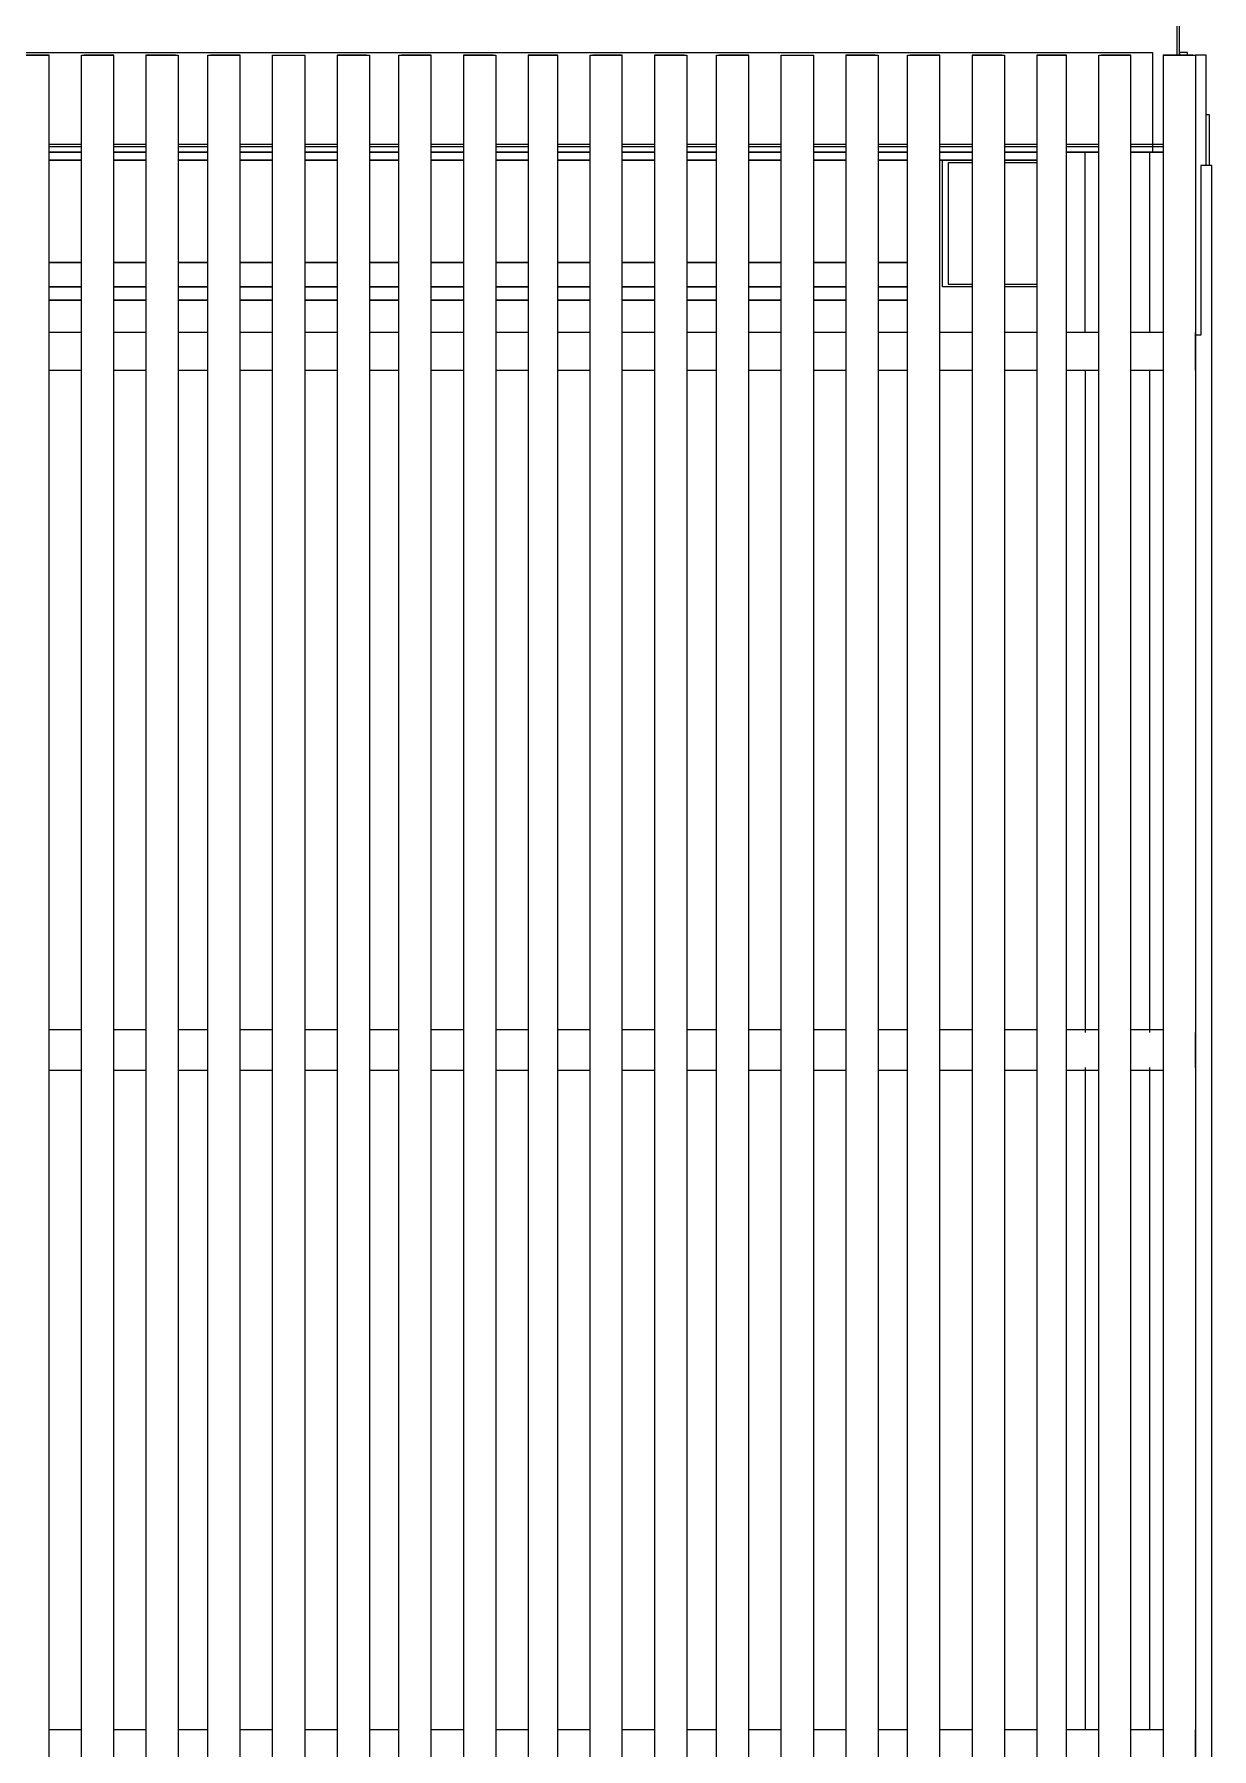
# Model space of a CAD drawing. Header units: millimetres. Extents: x 2294 to 908349, y -83289 to 219220.
# Drawn here: x 410185 to 412098, y 68491 to 71274 of the extents above; entities that cross this region are included whole.
import ezdxf

# ---------------------------------------------------------------- set-up
doc = ezdxf.new("R2010")
doc.units = ezdxf.units.MM
doc.layers.add('PDF _Геометрия', color=7, linetype='Continuous')

msp = doc.modelspace()

# ---------------------------------------------------------------- linework, layer by layer
at = {"layer": 'PDF _Геометрия', "lineweight": 9}
for points in [[(412045.3, 71240.2), (412045.3, 71498.2), (408355.7, 71498.2), (408355.7, 71091.6)], [(412058.4, 71240.2), (412058.4, 71244.6), (412045.3, 71244.6), (412045.3, 71240.2), (412045.3, 71493.8), (412040.9, 71493.8), (412040.9, 71240.2)], [(408447.5, 71240.2), (408447.5, 71244.6), (412001.6, 71244.6), (412001.6, 71082.9), (411966.6, 71082.9), (412019.1, 71082.9), (411966.6, 71082.9)], [(410209.3, 67170.3), (410209.3, 71240.2)], [(410266.1, 67170.3), (410314.2, 67170.3), (410261.7, 67170.3), (410261.7, 71240.2), (410314.2, 71240.2), (410266.1, 71240.2)], [(410314.2, 67170.3), (410314.2, 71240.2)], [(410414.7, 71240.2), (410366.6, 71240.2), (410419.1, 71240.2), (410419.1, 67170.3), (410366.6, 67170.3), (410414.7, 67170.3)], [(410366.6, 71240.2), (410366.6, 67170.3)], [(410471.5, 67170.3), (410519.6, 67170.3), (410467.2, 67170.3), (410467.2, 71240.2), (410519.6, 71240.2), (410471.5, 71240.2)], [(410519.6, 67170.3), (410519.6, 71240.2)], [(410576.5, 71240.2), (410620.2, 71240.2)], [(410725.1, 71240.2), (410677, 71240.2), (410729.5, 71240.2), (410729.5, 67170.3), (410677, 67170.3), (410725.1, 67170.3)], [(410677, 71240.2), (410677, 67170.3)], [(410781.9, 67170.3), (410830, 67170.3), (410777.6, 67170.3), (410777.6, 71240.2), (410830, 71240.2), (410781.9, 71240.2)], [(410830, 67170.3), (410830, 71240.2)], [(410930.6, 71240.2), (410882.5, 71240.2), (410934.9, 71240.2), (410934.9, 67170.3), (410882.5, 67170.3), (410930.6, 67170.3)], [(410882.5, 71240.2), (410882.5, 67170.3)], [(410987.4, 71240.2), (410987.4, 67170.3)], [(411035.5, 67170.3), (411035.5, 71240.2)], [(411092.3, 67170.3), (411140.4, 67170.3), (411087.9, 67170.3), (411087.9, 71240.2), (411140.4, 71240.2), (411092.3, 71240.2)], [(411140.4, 67170.3), (411140.4, 71240.2)], [(411240.9, 71240.2), (411192.9, 71240.2), (411245.3, 71240.2), (411245.3, 67170.3), (411192.9, 67170.3), (411240.9, 67170.3)], [(411192.9, 71240.2), (411192.9, 67170.3)], [(411297.8, 67170.3), (411345.9, 67170.3), (411293.4, 67170.3), (411293.4, 71240.2), (411345.9, 71240.2), (411297.8, 71240.2)], [(411345.9, 67170.3), (411345.9, 71240.2)], [(411402.7, 71240.2), (411446.4, 71240.2)], [(411551.3, 71240.2), (411503.2, 71240.2), (411555.7, 71240.2), (411555.7, 67170.3), (411503.2, 67170.3), (411551.3, 67170.3)], [(411503.2, 71240.2), (411503.2, 67170.3)], [(411608.2, 67170.3), (411656.2, 67170.3), (411603.8, 67170.3), (411603.8, 71240.2), (411656.2, 71240.2), (411608.2, 71240.2)], [(411656.2, 67170.3), (411656.2, 71240.2)], [(411756.8, 71240.2), (411708.7, 71240.2), (411761.2, 71240.2), (411761.2, 67170.3), (411708.7, 67170.3), (411756.8, 67170.3)], [(411708.7, 71240.2), (411708.7, 67170.3)], [(411813.6, 71240.2), (411813.6, 67170.3)], [(411861.7, 67170.3), (411861.7, 71240.2)], [(411918.5, 67170.3), (411966.6, 67170.3), (411914.2, 67170.3), (411914.2, 71240.2), (411966.6, 71240.2), (411918.5, 71240.2)], [(411966.6, 67170.3), (411966.6, 71240.2)], [(412067.2, 71240.2), (412019.1, 71240.2), (412071.5, 71240.2), (412071.5, 67170.3), (412019.1, 67170.3), (412067.2, 67170.3)], [(412019.1, 71240.2), (412019.1, 67170.3)], [(412089, 71144.1), (412089, 71240.2), (412071.5, 71240.2), (412071.5, 70785.6)], [(412089, 71061), (412089, 71144.1), (412093.4, 71144.1), (412093.4, 71061)], [(410209.3, 71096), (410261.7, 71096)], [(410314.2, 71096), (410366.6, 71096)], [(410419.1, 71096), (410467.2, 71096)], [(410519.6, 71096), (410572.1, 71096)], [(410624.6, 71096), (410677, 71096)], [(410729.5, 71096), (410777.6, 71096)], [(410830, 71096), (410882.5, 71096)], [(410934.9, 71096), (410987.4, 71096)], [(411035.5, 71096), (411087.9, 71096)], [(411140.4, 71096), (411192.9, 71096)], [(411245.3, 71096), (411293.4, 71096)], [(411345.9, 71096), (411398.3, 71096)], [(411450.8, 71096), (411503.2, 71096)], [(411555.7, 71096), (411603.8, 71096)], [(411656.2, 71096), (411708.7, 71096)], [(411761.2, 71096), (411813.6, 71096)], [(411861.7, 71096), (411914.2, 71096)], [(411966.6, 71096), (412019.1, 71096)], [(410261.7, 71091.6), (410209.3, 71091.6)], [(410209.3, 71082.9), (410261.7, 71082.9)], [(410209.3, 71069.7), (410261.7, 71069.7)], [(410209.3, 71069.7), (410261.7, 71069.7)], [(410209.3, 71069.7), (410261.7, 71069.7)], [(410209.3, 71069.7), (410261.7, 71069.7)], [(410209.3, 71069.7), (410261.7, 71069.7)], [(410209.3, 71069.7), (410261.7, 71069.7)], [(410209.3, 71069.7), (410261.7, 71069.7)], [(410209.3, 71069.7), (410261.7, 71069.7)], [(410209.3, 71069.7), (410261.7, 71069.7)], [(410209.3, 71069.7), (410261.7, 71069.7)], [(410366.6, 71091.6), (410314.2, 71091.6)], [(410314.2, 71082.9), (410366.6, 71082.9)], [(410314.2, 71069.7), (410366.6, 71069.7)], [(410314.2, 71069.7), (410366.6, 71069.7)], [(410314.2, 71069.7), (410366.6, 71069.7)], [(410314.2, 71069.7), (410366.6, 71069.7)], [(410314.2, 71069.7), (410366.6, 71069.7)], [(410314.2, 71069.7), (410366.6, 71069.7)], [(410314.2, 71069.7), (410366.6, 71069.7)], [(410314.2, 71069.7), (410366.6, 71069.7)], [(410314.2, 71069.7), (410366.6, 71069.7)], [(410314.2, 71069.7), (410366.6, 71069.7)], [(410467.2, 71091.6), (410419.1, 71091.6)], [(410419.1, 71082.9), (410467.2, 71082.9)], [(410419.1, 71069.7), (410467.2, 71069.7)], [(410419.1, 71069.7), (410467.2, 71069.7)], [(410419.1, 71069.7), (410467.2, 71069.7)], [(410419.1, 71069.7), (410467.2, 71069.7)], [(410419.1, 71069.7), (410467.2, 71069.7)], [(410419.1, 71069.7), (410467.2, 71069.7)], [(410419.1, 71069.7), (410467.2, 71069.7)], [(410419.1, 71069.7), (410467.2, 71069.7)], [(410419.1, 71069.7), (410467.2, 71069.7)], [(410419.1, 71069.7), (410467.2, 71069.7)], [(410572.1, 71091.6), (410519.6, 71091.6)], [(410519.6, 71082.9), (410572.1, 71082.9)], [(410519.6, 71069.7), (410572.1, 71069.7)], [(410519.6, 71069.7), (410572.1, 71069.7)], [(410519.6, 71069.7), (410572.1, 71069.7)], [(410519.6, 71069.7), (410572.1, 71069.7)], [(410519.6, 71069.7), (410572.1, 71069.7)], [(410519.6, 71069.7), (410572.1, 71069.7)], [(410519.6, 71069.7), (410572.1, 71069.7)], [(410519.6, 71069.7), (410572.1, 71069.7)], [(410519.6, 71069.7), (410572.1, 71069.7)], [(410519.6, 71069.7), (410572.1, 71069.7)], [(410677, 71091.6), (410624.6, 71091.6)], [(410624.6, 71082.9), (410677, 71082.9)], [(410624.6, 71069.7), (410677, 71069.7)], [(410624.6, 71069.7), (410677, 71069.7)], [(410624.6, 71069.7), (410677, 71069.7)], [(410624.6, 71069.7), (410677, 71069.7)], [(410624.6, 71069.7), (410677, 71069.7)], [(410624.6, 71069.7), (410677, 71069.7)], [(410624.6, 71069.7), (410677, 71069.7)], [(410624.6, 71069.7), (410677, 71069.7)], [(410624.6, 71069.7), (410677, 71069.7)], [(410624.6, 71069.7), (410677, 71069.7)], [(410777.6, 71091.6), (410729.5, 71091.6)], [(410729.5, 71082.9), (410777.6, 71082.9)], [(410729.5, 71069.7), (410777.6, 71069.7)], [(410729.5, 71069.7), (410777.6, 71069.7)], [(410729.5, 71069.7), (410777.6, 71069.7)], [(410729.5, 71069.7), (410777.6, 71069.7)], [(410729.5, 71069.7), (410777.6, 71069.7)], [(410729.5, 71069.7), (410777.6, 71069.7)], [(410729.5, 71069.7), (410777.6, 71069.7)], [(410729.5, 71069.7), (410777.6, 71069.7)], [(410729.5, 71069.7), (410777.6, 71069.7)], [(410729.5, 71069.7), (410777.6, 71069.7)], [(410882.5, 71091.6), (410830, 71091.6)], [(410830, 71082.9), (410882.5, 71082.9)], [(410830, 71069.7), (410882.5, 71069.7)], [(410830, 71069.7), (410882.5, 71069.7)], [(410830, 71069.7), (410882.5, 71069.7)], [(410830, 71069.7), (410882.5, 71069.7)], [(410830, 71069.7), (410882.5, 71069.7)], [(410830, 71069.7), (410882.5, 71069.7)], [(410830, 71069.7), (410882.5, 71069.7)], [(410830, 71069.7), (410882.5, 71069.7)], [(410830, 71069.7), (410882.5, 71069.7)], [(410830, 71069.7), (410882.5, 71069.7)], [(410987.4, 71091.6), (410934.9, 71091.6)], [(410934.9, 71082.9), (410987.4, 71082.9)], [(410934.9, 71069.7), (410987.4, 71069.7)], [(410934.9, 71069.7), (410987.4, 71069.7)], [(410934.9, 71069.7), (410987.4, 71069.7)], [(410934.9, 71069.7), (410987.4, 71069.7)], [(410934.9, 71069.7), (410987.4, 71069.7)], [(410934.9, 71069.7), (410987.4, 71069.7)], [(410934.9, 71069.7), (410987.4, 71069.7)], [(410934.9, 71069.7), (410987.4, 71069.7)], [(410934.9, 71069.7), (410987.4, 71069.7)], [(410934.9, 71069.7), (410987.4, 71069.7)], [(411087.9, 71091.6), (411035.5, 71091.6)], [(411035.5, 71082.9), (411087.9, 71082.9)], [(411035.5, 71069.7), (411087.9, 71069.7)], [(411035.5, 71069.7), (411087.9, 71069.7)], [(411035.5, 71069.7), (411087.9, 71069.7)], [(411035.5, 71069.7), (411087.9, 71069.7)], [(411035.5, 71069.7), (411087.9, 71069.7)], [(411035.5, 71069.7), (411087.9, 71069.7)], [(411035.5, 71069.7), (411087.9, 71069.7)], [(411035.5, 71069.7), (411087.9, 71069.7)], [(411035.5, 71069.7), (411087.9, 71069.7)], [(411035.5, 71069.7), (411087.9, 71069.7)], [(411192.9, 71091.6), (411140.4, 71091.6)], [(411140.4, 71082.9), (411192.9, 71082.9)], [(411140.4, 71069.7), (411192.9, 71069.7)], [(411140.4, 71069.7), (411192.9, 71069.7)], [(411140.4, 71069.7), (411192.9, 71069.7)], [(411140.4, 71069.7), (411192.9, 71069.7)], [(411140.4, 71069.7), (411192.9, 71069.7)], [(411140.4, 71069.7), (411192.9, 71069.7)], [(411140.4, 71069.7), (411192.9, 71069.7)], [(411140.4, 71069.7), (411192.9, 71069.7)], [(411140.4, 71069.7), (411192.9, 71069.7)], [(411140.4, 71069.7), (411192.9, 71069.7)], [(411293.4, 71091.6), (411245.3, 71091.6)], [(411245.3, 71082.9), (411293.4, 71082.9)], [(411245.3, 71069.7), (411293.4, 71069.7)], [(411245.3, 71069.7), (411293.4, 71069.7)], [(411245.3, 71069.7), (411293.4, 71069.7)], [(411245.3, 71069.7), (411293.4, 71069.7)], [(411245.3, 71069.7), (411293.4, 71069.7)], [(411245.3, 71069.7), (411293.4, 71069.7)], [(411245.3, 71069.7), (411293.4, 71069.7)], [(411245.3, 71069.7), (411293.4, 71069.7)], [(411245.3, 71069.7), (411293.4, 71069.7)], [(411245.3, 71069.7), (411293.4, 71069.7)], [(411398.3, 71091.6), (411345.9, 71091.6)], [(411345.9, 71082.9), (411398.3, 71082.9)], [(411345.9, 71069.7), (411398.3, 71069.7)], [(411345.9, 71069.7), (411398.3, 71069.7)], [(411345.9, 71069.7), (411398.3, 71069.7)], [(411345.9, 71069.7), (411398.3, 71069.7)], [(411345.9, 71069.7), (411398.3, 71069.7)], [(411345.9, 71069.7), (411398.3, 71069.7)], [(411345.9, 71069.7), (411398.3, 71069.7)], [(411345.9, 71069.7), (411398.3, 71069.7)], [(411345.9, 71069.7), (411398.3, 71069.7)], [(411345.9, 71069.7), (411398.3, 71069.7)], [(411503.2, 71091.6), (411450.8, 71091.6)], [(411450.8, 71082.9), (411503.2, 71082.9)], [(411450.8, 71069.7), (411503.2, 71069.7)], [(411450.8, 71069.7), (411503.2, 71069.7)], [(411450.8, 71069.7), (411503.2, 71069.7)], [(411450.8, 71069.7), (411503.2, 71069.7)], [(411450.8, 71069.7), (411503.2, 71069.7)], [(411450.8, 71069.7), (411503.2, 71069.7)], [(411450.8, 71069.7), (411503.2, 71069.7)], [(411450.8, 71069.7), (411503.2, 71069.7)], [(411450.8, 71069.7), (411503.2, 71069.7)], [(411450.8, 71069.7), (411503.2, 71069.7)], [(411603.8, 71091.6), (411555.7, 71091.6)], [(411555.7, 71082.9), (411603.8, 71082.9)], [(411555.7, 71069.7), (411603.8, 71069.7)], [(411555.7, 71069.7), (411603.8, 71069.7)], [(411555.7, 71069.7), (411603.8, 71069.7)], [(411555.7, 71069.7), (411603.8, 71069.7)], [(411555.7, 71069.7), (411603.8, 71069.7)], [(411555.7, 71069.7), (411603.8, 71069.7)], [(411555.7, 71069.7), (411603.8, 71069.7)], [(411555.7, 71069.7), (411603.8, 71069.7)], [(411555.7, 71069.7), (411603.8, 71069.7)], [(411555.7, 71069.7), (411603.8, 71069.7)], [(411708.7, 71091.6), (411656.2, 71091.6)], [(411656.2, 71082.9), (411708.7, 71082.9)], [(411708.7, 70864.3), (411660.6, 70864.3), (411660.6, 71069.7), (411708.7, 71069.7), (411656.2, 71069.7), (411708.7, 71069.7), (411656.2, 71069.7), (411708.7, 71069.7), (411656.2, 71069.7), (411708.7, 71069.7)], [(411656.2, 71069.7), (411660.6, 71069.7)], [(411656.2, 71069.7), (411660.6, 71069.7)], [(411656.2, 71069.7), (411660.6, 71069.7)], [(411656.2, 71069.7), (411660.6, 71069.7)], [(411656.2, 71069.7), (411660.6, 71069.7)], [(411656.2, 71069.7), (411660.6, 71069.7)], [(411656.2, 71069.7), (411660.6, 71069.7)], [(411656.2, 71069.7), (411660.6, 71069.7)], [(411656.2, 71069.7), (411660.6, 71069.7)], [(411656.2, 71069.7), (411660.6, 71069.7)], [(411813.6, 71091.6), (411761.2, 71091.6)], [(411761.2, 71082.9), (411813.6, 71082.9)], [(411761.2, 71069.7), (411813.6, 71069.7)], [(411761.2, 71069.7), (411813.6, 71069.7)], [(411761.2, 71069.7), (411813.6, 71069.7)], [(411914.2, 71091.6), (411861.7, 71091.6)], [(411892.3, 70790), (411892.3, 71082.9), (411861.7, 71082.9), (411914.2, 71082.9), (411861.7, 71082.9)], [(412019.1, 71091.6), (411966.6, 71091.6)], [(411997.2, 70790), (411997.2, 71082.9)], [(411708.7, 71065.4), (411669.4, 71065.4), (411669.4, 70868.7), (411708.7, 70868.7)], [(411813.6, 71065.4), (411761.2, 71065.4)], [(412097.8, 67069.8), (412097.8, 71061), (412080.3, 71061), (412080.3, 70785.6), (412071.5, 70785.6), (412071.5, 67069.8)], [(410261.7, 70903.6), (410209.3, 70903.6)], [(410261.7, 70903.6), (410209.3, 70903.6)], [(410261.7, 70903.6), (410209.3, 70903.6)], [(410261.7, 70903.6), (410209.3, 70903.6)], [(410261.7, 70903.6), (410209.3, 70903.6)], [(410261.7, 70903.6), (410209.3, 70903.6)], [(410261.7, 70903.6), (410209.3, 70903.6)], [(410261.7, 70903.6), (410209.3, 70903.6)], [(410261.7, 70903.6), (410209.3, 70903.6)], [(410261.7, 70903.6), (410209.3, 70903.6)], [(410366.6, 70903.6), (410314.2, 70903.6)], [(410366.6, 70903.6), (410314.2, 70903.6)], [(410366.6, 70903.6), (410314.2, 70903.6)], [(410366.6, 70903.6), (410314.2, 70903.6)], [(410366.6, 70903.6), (410314.2, 70903.6)], [(410366.6, 70903.6), (410314.2, 70903.6)], [(410366.6, 70903.6), (410314.2, 70903.6)], [(410366.6, 70903.6), (410314.2, 70903.6)], [(410366.6, 70903.6), (410314.2, 70903.6)], [(410366.6, 70903.6), (410314.2, 70903.6)], [(410467.2, 70903.6), (410419.1, 70903.6)], [(410467.2, 70903.6), (410419.1, 70903.6)], [(410467.2, 70903.6), (410419.1, 70903.6)], [(410467.2, 70903.6), (410419.1, 70903.6)], [(410467.2, 70903.6), (410419.1, 70903.6)], [(410467.2, 70903.6), (410419.1, 70903.6)], [(410467.2, 70903.6), (410419.1, 70903.6)], [(410467.2, 70903.6), (410419.1, 70903.6)], [(410467.2, 70903.6), (410419.1, 70903.6)], [(410467.2, 70903.6), (410419.1, 70903.6)], [(410572.1, 70903.6), (410519.6, 70903.6)], [(410572.1, 70903.6), (410519.6, 70903.6)], [(410572.1, 70903.6), (410519.6, 70903.6)], [(410572.1, 70903.6), (410519.6, 70903.6)], [(410572.1, 70903.6), (410519.6, 70903.6)], [(410572.1, 70903.6), (410519.6, 70903.6)], [(410572.1, 70903.6), (410519.6, 70903.6)], [(410572.1, 70903.6), (410519.6, 70903.6)], [(410572.1, 70903.6), (410519.6, 70903.6)], [(410572.1, 70903.6), (410519.6, 70903.6)], [(410677, 70903.6), (410624.6, 70903.6)], [(410677, 70903.6), (410624.6, 70903.6)], [(410677, 70903.6), (410624.6, 70903.6)], [(410677, 70903.6), (410624.6, 70903.6)], [(410677, 70903.6), (410624.6, 70903.6)], [(410677, 70903.6), (410624.6, 70903.6)], [(410677, 70903.6), (410624.6, 70903.6)], [(410677, 70903.6), (410624.6, 70903.6)], [(410677, 70903.6), (410624.6, 70903.6)], [(410677, 70903.6), (410624.6, 70903.6)], [(410777.6, 70903.6), (410729.5, 70903.6)], [(410777.6, 70903.6), (410729.5, 70903.6)], [(410777.6, 70903.6), (410729.5, 70903.6)], [(410777.6, 70903.6), (410729.5, 70903.6)], [(410777.6, 70903.6), (410729.5, 70903.6)], [(410777.6, 70903.6), (410729.5, 70903.6)], [(410777.6, 70903.6), (410729.5, 70903.6)], [(410777.6, 70903.6), (410729.5, 70903.6)], [(410777.6, 70903.6), (410729.5, 70903.6)], [(410777.6, 70903.6), (410729.5, 70903.6)], [(410882.5, 70903.6), (410830, 70903.6)], [(410882.5, 70903.6), (410830, 70903.6)], [(410882.5, 70903.6), (410830, 70903.6)], [(410882.5, 70903.6), (410830, 70903.6)], [(410882.5, 70903.6), (410830, 70903.6)], [(410882.5, 70903.6), (410830, 70903.6)], [(410882.5, 70903.6), (410830, 70903.6)], [(410882.5, 70903.6), (410830, 70903.6)], [(410882.5, 70903.6), (410830, 70903.6)], [(410882.5, 70903.6), (410830, 70903.6)], [(410987.4, 70903.6), (410934.9, 70903.6)], [(410987.4, 70903.6), (410934.9, 70903.6)], [(410987.4, 70903.6), (410934.9, 70903.6)], [(410987.4, 70903.6), (410934.9, 70903.6)], [(410987.4, 70903.6), (410934.9, 70903.6)], [(410987.4, 70903.6), (410934.9, 70903.6)], [(410987.4, 70903.6), (410934.9, 70903.6)], [(410987.4, 70903.6), (410934.9, 70903.6)], [(410987.4, 70903.6), (410934.9, 70903.6)], [(410987.4, 70903.6), (410934.9, 70903.6)], [(411087.9, 70903.6), (411035.5, 70903.6)], [(411087.9, 70903.6), (411035.5, 70903.6)], [(411087.9, 70903.6), (411035.5, 70903.6)], [(411087.9, 70903.6), (411035.5, 70903.6)], [(411087.9, 70903.6), (411035.5, 70903.6)], [(411087.9, 70903.6), (411035.5, 70903.6)], [(411087.9, 70903.6), (411035.5, 70903.6)], [(411087.9, 70903.6), (411035.5, 70903.6)], [(411087.9, 70903.6), (411035.5, 70903.6)], [(411087.9, 70903.6), (411035.5, 70903.6)], [(411192.9, 70903.6), (411140.4, 70903.6)], [(411192.9, 70903.6), (411140.4, 70903.6)], [(411192.9, 70903.6), (411140.4, 70903.6)], [(411192.9, 70903.6), (411140.4, 70903.6)], [(411192.9, 70903.6), (411140.4, 70903.6)], [(411192.9, 70903.6), (411140.4, 70903.6)], [(411192.9, 70903.6), (411140.4, 70903.6)], [(411192.9, 70903.6), (411140.4, 70903.6)], [(411192.9, 70903.6), (411140.4, 70903.6)], [(411192.9, 70903.6), (411140.4, 70903.6)], [(411293.4, 70903.6), (411245.3, 70903.6)], [(411293.4, 70903.6), (411245.3, 70903.6)], [(411293.4, 70903.6), (411245.3, 70903.6)], [(411293.4, 70903.6), (411245.3, 70903.6)], [(411293.4, 70903.6), (411245.3, 70903.6)], [(411293.4, 70903.6), (411245.3, 70903.6)], [(411293.4, 70903.6), (411245.3, 70903.6)], [(411293.4, 70903.6), (411245.3, 70903.6)], [(411293.4, 70903.6), (411245.3, 70903.6)], [(411293.4, 70903.6), (411245.3, 70903.6)], [(411398.3, 70903.6), (411345.9, 70903.6)], [(411398.3, 70903.6), (411345.9, 70903.6)], [(411398.3, 70903.6), (411345.9, 70903.6)], [(411398.3, 70903.6), (411345.9, 70903.6)], [(411398.3, 70903.6), (411345.9, 70903.6)], [(411398.3, 70903.6), (411345.9, 70903.6)], [(411398.3, 70903.6), (411345.9, 70903.6)], [(411398.3, 70903.6), (411345.9, 70903.6)], [(411398.3, 70903.6), (411345.9, 70903.6)], [(411398.3, 70903.6), (411345.9, 70903.6)], [(411503.2, 70903.6), (411450.8, 70903.6)], [(411503.2, 70903.6), (411450.8, 70903.6)], [(411503.2, 70903.6), (411450.8, 70903.6)], [(411503.2, 70903.6), (411450.8, 70903.6)], [(411503.2, 70903.6), (411450.8, 70903.6)], [(411503.2, 70903.6), (411450.8, 70903.6)], [(411503.2, 70903.6), (411450.8, 70903.6)], [(411503.2, 70903.6), (411450.8, 70903.6)], [(411503.2, 70903.6), (411450.8, 70903.6)], [(411503.2, 70903.6), (411450.8, 70903.6)], [(411603.8, 70903.6), (411555.7, 70903.6)], [(411603.8, 70903.6), (411555.7, 70903.6)], [(411603.8, 70903.6), (411555.7, 70903.6)], [(411603.8, 70903.6), (411555.7, 70903.6)], [(411603.8, 70903.6), (411555.7, 70903.6)], [(411603.8, 70903.6), (411555.7, 70903.6)], [(411603.8, 70903.6), (411555.7, 70903.6)], [(411603.8, 70903.6), (411555.7, 70903.6)], [(411603.8, 70903.6), (411555.7, 70903.6)], [(411603.8, 70903.6), (411555.7, 70903.6)], [(410261.7, 70864.3), (410209.3, 70864.3)], [(410261.7, 70864.3), (410209.3, 70864.3)], [(410261.7, 70864.3), (410209.3, 70864.3)], [(410261.7, 70864.3), (410209.3, 70864.3)], [(410261.7, 70864.3), (410209.3, 70864.3)], [(410261.7, 70864.3), (410209.3, 70864.3)], [(410261.7, 70864.3), (410209.3, 70864.3)], [(410261.7, 70864.3), (410209.3, 70864.3)], [(410261.7, 70864.3), (410209.3, 70864.3)], [(410366.6, 70864.3), (410314.2, 70864.3)], [(410366.6, 70864.3), (410314.2, 70864.3)], [(410366.6, 70864.3), (410314.2, 70864.3)], [(410366.6, 70864.3), (410314.2, 70864.3)], [(410366.6, 70864.3), (410314.2, 70864.3)], [(410366.6, 70864.3), (410314.2, 70864.3)], [(410366.6, 70864.3), (410314.2, 70864.3)], [(410366.6, 70864.3), (410314.2, 70864.3)], [(410366.6, 70864.3), (410314.2, 70864.3)], [(410467.2, 70864.3), (410419.1, 70864.3)], [(410467.2, 70864.3), (410419.1, 70864.3)], [(410467.2, 70864.3), (410419.1, 70864.3)], [(410467.2, 70864.3), (410419.1, 70864.3)], [(410467.2, 70864.3), (410419.1, 70864.3)], [(410467.2, 70864.3), (410419.1, 70864.3)], [(410467.2, 70864.3), (410419.1, 70864.3)], [(410467.2, 70864.3), (410419.1, 70864.3)], [(410467.2, 70864.3), (410419.1, 70864.3)], [(410572.1, 70864.3), (410519.6, 70864.3)], [(410572.1, 70864.3), (410519.6, 70864.3)], [(410572.1, 70864.3), (410519.6, 70864.3)], [(410572.1, 70864.3), (410519.6, 70864.3)], [(410572.1, 70864.3), (410519.6, 70864.3)], [(410572.1, 70864.3), (410519.6, 70864.3)], [(410572.1, 70864.3), (410519.6, 70864.3)], [(410572.1, 70864.3), (410519.6, 70864.3)], [(410572.1, 70864.3), (410519.6, 70864.3)], [(410677, 70864.3), (410624.6, 70864.3)], [(410677, 70864.3), (410624.6, 70864.3)], [(410677, 70864.3), (410624.6, 70864.3)], [(410677, 70864.3), (410624.6, 70864.3)], [(410677, 70864.3), (410624.6, 70864.3)], [(410677, 70864.3), (410624.6, 70864.3)], [(410677, 70864.3), (410624.6, 70864.3)], [(410677, 70864.3), (410624.6, 70864.3)], [(410677, 70864.3), (410624.6, 70864.3)], [(410777.6, 70864.3), (410729.5, 70864.3)], [(410777.6, 70864.3), (410729.5, 70864.3)], [(410777.6, 70864.3), (410729.5, 70864.3)], [(410777.6, 70864.3), (410729.5, 70864.3)], [(410777.6, 70864.3), (410729.5, 70864.3)], [(410777.6, 70864.3), (410729.5, 70864.3)], [(410777.6, 70864.3), (410729.5, 70864.3)], [(410777.6, 70864.3), (410729.5, 70864.3)], [(410777.6, 70864.3), (410729.5, 70864.3)], [(410882.5, 70864.3), (410830, 70864.3)], [(410882.5, 70864.3), (410830, 70864.3)], [(410882.5, 70864.3), (410830, 70864.3)], [(410882.5, 70864.3), (410830, 70864.3)], [(410882.5, 70864.3), (410830, 70864.3)], [(410882.5, 70864.3), (410830, 70864.3)], [(410882.5, 70864.3), (410830, 70864.3)], [(410882.5, 70864.3), (410830, 70864.3)], [(410882.5, 70864.3), (410830, 70864.3)], [(410987.4, 70864.3), (410934.9, 70864.3)], [(410987.4, 70864.3), (410934.9, 70864.3)], [(410987.4, 70864.3), (410934.9, 70864.3)], [(410987.4, 70864.3), (410934.9, 70864.3)], [(410987.4, 70864.3), (410934.9, 70864.3)], [(410987.4, 70864.3), (410934.9, 70864.3)], [(410987.4, 70864.3), (410934.9, 70864.3)], [(410987.4, 70864.3), (410934.9, 70864.3)], [(410987.4, 70864.3), (410934.9, 70864.3)], [(411087.9, 70864.3), (411035.5, 70864.3)], [(411087.9, 70864.3), (411035.5, 70864.3)], [(411087.9, 70864.3), (411035.5, 70864.3)], [(411087.9, 70864.3), (411035.5, 70864.3)], [(411087.9, 70864.3), (411035.5, 70864.3)], [(411087.9, 70864.3), (411035.5, 70864.3)], [(411087.9, 70864.3), (411035.5, 70864.3)], [(411087.9, 70864.3), (411035.5, 70864.3)], [(411087.9, 70864.3), (411035.5, 70864.3)], [(411192.9, 70864.3), (411140.4, 70864.3)], [(411192.9, 70864.3), (411140.4, 70864.3)], [(411192.9, 70864.3), (411140.4, 70864.3)], [(411192.9, 70864.3), (411140.4, 70864.3)], [(411192.9, 70864.3), (411140.4, 70864.3)], [(411192.9, 70864.3), (411140.4, 70864.3)], [(411192.9, 70864.3), (411140.4, 70864.3)], [(411192.9, 70864.3), (411140.4, 70864.3)], [(411192.9, 70864.3), (411140.4, 70864.3)], [(411293.4, 70864.3), (411245.3, 70864.3)], [(411293.4, 70864.3), (411245.3, 70864.3)], [(411293.4, 70864.3), (411245.3, 70864.3)], [(411293.4, 70864.3), (411245.3, 70864.3)], [(411293.4, 70864.3), (411245.3, 70864.3)], [(411293.4, 70864.3), (411245.3, 70864.3)], [(411293.4, 70864.3), (411245.3, 70864.3)], [(411293.4, 70864.3), (411245.3, 70864.3)], [(411293.4, 70864.3), (411245.3, 70864.3)], [(411398.3, 70864.3), (411345.9, 70864.3)], [(411398.3, 70864.3), (411345.9, 70864.3)], [(411398.3, 70864.3), (411345.9, 70864.3)], [(411398.3, 70864.3), (411345.9, 70864.3)], [(411398.3, 70864.3), (411345.9, 70864.3)], [(411398.3, 70864.3), (411345.9, 70864.3)], [(411398.3, 70864.3), (411345.9, 70864.3)], [(411398.3, 70864.3), (411345.9, 70864.3)], [(411398.3, 70864.3), (411345.9, 70864.3)], [(411503.2, 70864.3), (411450.8, 70864.3)], [(411503.2, 70864.3), (411450.8, 70864.3)], [(411503.2, 70864.3), (411450.8, 70864.3)], [(411503.2, 70864.3), (411450.8, 70864.3)], [(411503.2, 70864.3), (411450.8, 70864.3)], [(411503.2, 70864.3), (411450.8, 70864.3)], [(411503.2, 70864.3), (411450.8, 70864.3)], [(411503.2, 70864.3), (411450.8, 70864.3)], [(411503.2, 70864.3), (411450.8, 70864.3)], [(411603.8, 70864.3), (411555.7, 70864.3)], [(411603.8, 70864.3), (411555.7, 70864.3)], [(411603.8, 70864.3), (411555.7, 70864.3)], [(411603.8, 70864.3), (411555.7, 70864.3)], [(411603.8, 70864.3), (411555.7, 70864.3)], [(411603.8, 70864.3), (411555.7, 70864.3)], [(411603.8, 70864.3), (411555.7, 70864.3)], [(411603.8, 70864.3), (411555.7, 70864.3)], [(411603.8, 70864.3), (411555.7, 70864.3)], [(411761.2, 70868.7), (411813.6, 70868.7)], [(411813.6, 70864.3), (411761.2, 70864.3)], [(410209.3, 70842.4), (410261.7, 70842.4)], [(410209.3, 70842.4), (410261.7, 70842.4)], [(410209.3, 70842.4), (410261.7, 70842.4)], [(410209.3, 70842.4), (410261.7, 70842.4)], [(410209.3, 70842.4), (410261.7, 70842.4)], [(410209.3, 70842.4), (410261.7, 70842.4)], [(410209.3, 70842.4), (410261.7, 70842.4)], [(410209.3, 70842.4), (410261.7, 70842.4)], [(410209.3, 70842.4), (410261.7, 70842.4)], [(410314.2, 70842.4), (410366.6, 70842.4)], [(410314.2, 70842.4), (410366.6, 70842.4)], [(410314.2, 70842.4), (410366.6, 70842.4)], [(410314.2, 70842.4), (410366.6, 70842.4)], [(410314.2, 70842.4), (410366.6, 70842.4)], [(410314.2, 70842.4), (410366.6, 70842.4)], [(410314.2, 70842.4), (410366.6, 70842.4)], [(410314.2, 70842.4), (410366.6, 70842.4)], [(410314.2, 70842.4), (410366.6, 70842.4)], [(410419.1, 70842.4), (410467.2, 70842.4)], [(410419.1, 70842.4), (410467.2, 70842.4)], [(410419.1, 70842.4), (410467.2, 70842.4)], [(410419.1, 70842.4), (410467.2, 70842.4)], [(410419.1, 70842.4), (410467.2, 70842.4)], [(410419.1, 70842.4), (410467.2, 70842.4)], [(410419.1, 70842.4), (410467.2, 70842.4)], [(410419.1, 70842.4), (410467.2, 70842.4)], [(410419.1, 70842.4), (410467.2, 70842.4)], [(410519.6, 70842.4), (410572.1, 70842.4)], [(410519.6, 70842.4), (410572.1, 70842.4)], [(410519.6, 70842.4), (410572.1, 70842.4)], [(410519.6, 70842.4), (410572.1, 70842.4)], [(410519.6, 70842.4), (410572.1, 70842.4)], [(410519.6, 70842.4), (410572.1, 70842.4)], [(410519.6, 70842.4), (410572.1, 70842.4)], [(410519.6, 70842.4), (410572.1, 70842.4)], [(410519.6, 70842.4), (410572.1, 70842.4)], [(410624.6, 70842.4), (410677, 70842.4)], [(410624.6, 70842.4), (410677, 70842.4)], [(410624.6, 70842.4), (410677, 70842.4)], [(410624.6, 70842.4), (410677, 70842.4)], [(410624.6, 70842.4), (410677, 70842.4)], [(410624.6, 70842.4), (410677, 70842.4)], [(410624.6, 70842.4), (410677, 70842.4)], [(410624.6, 70842.4), (410677, 70842.4)], [(410624.6, 70842.4), (410677, 70842.4)], [(410729.5, 70842.4), (410777.6, 70842.4)], [(410729.5, 70842.4), (410777.6, 70842.4)], [(410729.5, 70842.4), (410777.6, 70842.4)], [(410729.5, 70842.4), (410777.6, 70842.4)], [(410729.5, 70842.4), (410777.6, 70842.4)], [(410729.5, 70842.4), (410777.6, 70842.4)], [(410729.5, 70842.4), (410777.6, 70842.4)], [(410729.5, 70842.4), (410777.6, 70842.4)], [(410729.5, 70842.4), (410777.6, 70842.4)], [(410830, 70842.4), (410882.5, 70842.4)], [(410830, 70842.4), (410882.5, 70842.4)], [(410830, 70842.4), (410882.5, 70842.4)], [(410830, 70842.4), (410882.5, 70842.4)], [(410830, 70842.4), (410882.5, 70842.4)], [(410830, 70842.4), (410882.5, 70842.4)], [(410830, 70842.4), (410882.5, 70842.4)], [(410830, 70842.4), (410882.5, 70842.4)], [(410830, 70842.4), (410882.5, 70842.4)], [(410934.9, 70842.4), (410987.4, 70842.4)], [(410934.9, 70842.4), (410987.4, 70842.4)], [(410934.9, 70842.4), (410987.4, 70842.4)], [(410934.9, 70842.4), (410987.4, 70842.4)], [(410934.9, 70842.4), (410987.4, 70842.4)], [(410934.9, 70842.4), (410987.4, 70842.4)], [(410934.9, 70842.4), (410987.4, 70842.4)], [(410934.9, 70842.4), (410987.4, 70842.4)], [(410934.9, 70842.4), (410987.4, 70842.4)], [(411035.5, 70842.4), (411087.9, 70842.4)], [(411035.5, 70842.4), (411087.9, 70842.4)], [(411035.5, 70842.4), (411087.9, 70842.4)], [(411035.5, 70842.4), (411087.9, 70842.4)], [(411035.5, 70842.4), (411087.9, 70842.4)], [(411035.5, 70842.4), (411087.9, 70842.4)], [(411035.5, 70842.4), (411087.9, 70842.4)], [(411035.5, 70842.4), (411087.9, 70842.4)], [(411035.5, 70842.4), (411087.9, 70842.4)], [(411140.4, 70842.4), (411192.9, 70842.4)], [(411140.4, 70842.4), (411192.9, 70842.4)], [(411140.4, 70842.4), (411192.9, 70842.4)], [(411140.4, 70842.4), (411192.9, 70842.4)], [(411140.4, 70842.4), (411192.9, 70842.4)], [(411140.4, 70842.4), (411192.9, 70842.4)], [(411140.4, 70842.4), (411192.9, 70842.4)], [(411140.4, 70842.4), (411192.9, 70842.4)], [(411140.4, 70842.4), (411192.9, 70842.4)], [(411245.3, 70842.4), (411293.4, 70842.4)], [(411245.3, 70842.4), (411293.4, 70842.4)], [(411245.3, 70842.4), (411293.4, 70842.4)], [(411245.3, 70842.4), (411293.4, 70842.4)], [(411245.3, 70842.4), (411293.4, 70842.4)], [(411245.3, 70842.4), (411293.4, 70842.4)], [(411245.3, 70842.4), (411293.4, 70842.4)], [(411245.3, 70842.4), (411293.4, 70842.4)], [(411245.3, 70842.4), (411293.4, 70842.4)], [(411345.9, 70842.4), (411398.3, 70842.4)], [(411345.9, 70842.4), (411398.3, 70842.4)], [(411345.9, 70842.4), (411398.3, 70842.4)], [(411345.9, 70842.4), (411398.3, 70842.4)], [(411345.9, 70842.4), (411398.3, 70842.4)], [(411345.9, 70842.4), (411398.3, 70842.4)], [(411345.9, 70842.4), (411398.3, 70842.4)], [(411345.9, 70842.4), (411398.3, 70842.4)], [(411345.9, 70842.4), (411398.3, 70842.4)], [(411450.8, 70842.4), (411503.2, 70842.4)], [(411450.8, 70842.4), (411503.2, 70842.4)], [(411450.8, 70842.4), (411503.2, 70842.4)], [(411450.8, 70842.4), (411503.2, 70842.4)], [(411450.8, 70842.4), (411503.2, 70842.4)], [(411450.8, 70842.4), (411503.2, 70842.4)], [(411450.8, 70842.4), (411503.2, 70842.4)], [(411450.8, 70842.4), (411503.2, 70842.4)], [(411450.8, 70842.4), (411503.2, 70842.4)], [(411555.7, 70842.4), (411603.8, 70842.4)], [(411555.7, 70842.4), (411603.8, 70842.4)], [(411555.7, 70842.4), (411603.8, 70842.4)], [(411555.7, 70842.4), (411603.8, 70842.4)], [(411555.7, 70842.4), (411603.8, 70842.4)], [(411555.7, 70842.4), (411603.8, 70842.4)], [(411555.7, 70842.4), (411603.8, 70842.4)], [(411555.7, 70842.4), (411603.8, 70842.4)], [(411555.7, 70842.4), (411603.8, 70842.4)], [(410261.7, 70790), (410209.3, 70790)], [(410366.6, 70790), (410314.2, 70790)], [(410467.2, 70790), (410419.1, 70790)], [(410572.1, 70790), (410519.6, 70790)], [(410677, 70790), (410624.6, 70790)], [(410777.6, 70790), (410729.5, 70790)], [(410882.5, 70790), (410830, 70790)], [(410987.4, 70790), (410934.9, 70790)], [(411087.9, 70790), (411035.5, 70790)], [(411192.9, 70790), (411140.4, 70790)], [(411293.4, 70790), (411245.3, 70790)], [(411398.3, 70790), (411345.9, 70790)], [(411503.2, 70790), (411450.8, 70790)], [(411603.8, 70790), (411555.7, 70790)], [(411708.7, 70790), (411656.2, 70790)], [(411813.6, 70790), (411761.2, 70790)], [(411914.2, 70790), (411861.7, 70790)], [(412019.1, 70790), (411966.6, 70790)], [(410209.3, 70728.8), (410261.7, 70728.8)], [(410314.2, 70728.8), (410366.6, 70728.8)], [(410419.1, 70728.8), (410467.2, 70728.8)], [(410519.6, 70728.8), (410572.1, 70728.8)], [(410624.6, 70728.8), (410677, 70728.8)], [(410729.5, 70728.8), (410777.6, 70728.8)], [(410830, 70728.8), (410882.5, 70728.8)], [(410934.9, 70728.8), (410987.4, 70728.8)], [(411035.5, 70728.8), (411087.9, 70728.8)], [(411140.4, 70728.8), (411192.9, 70728.8)], [(411245.3, 70728.8), (411293.4, 70728.8)], [(411345.9, 70728.8), (411398.3, 70728.8)], [(411450.8, 70728.8), (411503.2, 70728.8)], [(411555.7, 70728.8), (411603.8, 70728.8)], [(411656.2, 70728.8), (411708.7, 70728.8)], [(411761.2, 70728.8), (411813.6, 70728.8)], [(411861.7, 70728.8), (411914.2, 70728.8)], [(411892.3, 70728.8), (411892.3, 69653.4)], [(411966.6, 70728.8), (412019.1, 70728.8)], [(411997.2, 69653.4), (411997.2, 70728.8)], [(410261.7, 69657.7), (410209.3, 69657.7)], [(410366.6, 69657.7), (410314.2, 69657.7)], [(410467.2, 69657.7), (410419.1, 69657.7)], [(410572.1, 69657.7), (410519.6, 69657.7)], [(410677, 69657.7), (410624.6, 69657.7)], [(410777.6, 69657.7), (410729.5, 69657.7)], [(410882.5, 69657.7), (410830, 69657.7)], [(410987.4, 69657.7), (410934.9, 69657.7)], [(411087.9, 69657.7), (411035.5, 69657.7)], [(411192.9, 69657.7), (411140.4, 69657.7)], [(411293.4, 69657.7), (411245.3, 69657.7)], [(411398.3, 69657.7), (411345.9, 69657.7)], [(411503.2, 69657.7), (411450.8, 69657.7)], [(411603.8, 69657.7), (411555.7, 69657.7)], [(411708.7, 69657.7), (411656.2, 69657.7)], [(411813.6, 69657.7), (411761.2, 69657.7)], [(411914.2, 69657.7), (411861.7, 69657.7)], [(412019.1, 69657.7), (411966.6, 69657.7)], [(410209.3, 69592.2), (410261.7, 69592.2)], [(410314.2, 69592.2), (410366.6, 69592.2)], [(410419.1, 69592.2), (410467.2, 69592.2)], [(410519.6, 69592.2), (410572.1, 69592.2)], [(410624.6, 69592.2), (410677, 69592.2)], [(410729.5, 69592.2), (410777.6, 69592.2)], [(410830, 69592.2), (410882.5, 69592.2)], [(410934.9, 69592.2), (410987.4, 69592.2)], [(411035.5, 69592.2), (411087.9, 69592.2)], [(411140.4, 69592.2), (411192.9, 69592.2)], [(411245.3, 69592.2), (411293.4, 69592.2)], [(411345.9, 69592.2), (411398.3, 69592.2)], [(411450.8, 69592.2), (411503.2, 69592.2)], [(411555.7, 69592.2), (411603.8, 69592.2)], [(411656.2, 69592.2), (411708.7, 69592.2)], [(411761.2, 69592.2), (411813.6, 69592.2)], [(411861.7, 69592.2), (411914.2, 69592.2)], [(411892.3, 69596.5), (411892.3, 68521.1)], [(411966.6, 69592.2), (412019.1, 69592.2)], [(411997.2, 68521.1), (411997.2, 69596.5)], [(410261.7, 68521.1), (410209.3, 68521.1)], [(410366.6, 68521.1), (410314.2, 68521.1)], [(410467.2, 68521.1), (410419.1, 68521.1)], [(410572.1, 68521.1), (410519.6, 68521.1)], [(410677, 68521.1), (410624.6, 68521.1)], [(410777.6, 68521.1), (410729.5, 68521.1)], [(410882.5, 68521.1), (410830, 68521.1)], [(410987.4, 68521.1), (410934.9, 68521.1)], [(411087.9, 68521.1), (411035.5, 68521.1)], [(411192.9, 68521.1), (411140.4, 68521.1)], [(411293.4, 68521.1), (411245.3, 68521.1)], [(411398.3, 68521.1), (411345.9, 68521.1)], [(411503.2, 68521.1), (411450.8, 68521.1)], [(411603.8, 68521.1), (411555.7, 68521.1)], [(411708.7, 68521.1), (411656.2, 68521.1)], [(411813.6, 68521.1), (411761.2, 68521.1)], [(411914.2, 68521.1), (411861.7, 68521.1)], [(412019.1, 68521.1), (411966.6, 68521.1)]]:
    msp.add_lwpolyline(points, dxfattribs=at)
for points in [[(410209.3, 71240.2), (410161.2, 71240.2)], [(410624.6, 71240.2), (410624.6, 67170.3), (410572.1, 67170.3), (410572.1, 71240.2)], [(411035.5, 71240.2), (410987.4, 71240.2)], [(411450.8, 71240.2), (411450.8, 67170.3), (411398.3, 67170.3), (411398.3, 71240.2)], [(411861.7, 71240.2), (411813.6, 71240.2)], [(410209.3, 71082.9), (410261.7, 71082.9)], [(410261.7, 71069.7), (410209.3, 71069.7)], [(410261.7, 71069.7), (410209.3, 71069.7)], [(410314.2, 71082.9), (410366.6, 71082.9)], [(410366.6, 71069.7), (410314.2, 71069.7)], [(410366.6, 71069.7), (410314.2, 71069.7)], [(410419.1, 71082.9), (410467.2, 71082.9)], [(410467.2, 71069.7), (410419.1, 71069.7)], [(410467.2, 71069.7), (410419.1, 71069.7)], [(410519.6, 71082.9), (410572.1, 71082.9)], [(410572.1, 71069.7), (410519.6, 71069.7)], [(410572.1, 71069.7), (410519.6, 71069.7)], [(410624.6, 71082.9), (410677, 71082.9)], [(410677, 71069.7), (410624.6, 71069.7)], [(410677, 71069.7), (410624.6, 71069.7)], [(410729.5, 71082.9), (410777.6, 71082.9)], [(410777.6, 71069.7), (410729.5, 71069.7)], [(410777.6, 71069.7), (410729.5, 71069.7)], [(410830, 71082.9), (410882.5, 71082.9)], [(410882.5, 71069.7), (410830, 71069.7)], [(410882.5, 71069.7), (410830, 71069.7)], [(410934.9, 71082.9), (410987.4, 71082.9)], [(410987.4, 71069.7), (410934.9, 71069.7)], [(410987.4, 71069.7), (410934.9, 71069.7)], [(411035.5, 71082.9), (411087.9, 71082.9)], [(411087.9, 71069.7), (411035.5, 71069.7)], [(411087.9, 71069.7), (411035.5, 71069.7)], [(411140.4, 71082.9), (411192.9, 71082.9)], [(411192.9, 71069.7), (411140.4, 71069.7)], [(411192.9, 71069.7), (411140.4, 71069.7)], [(411245.3, 71082.9), (411293.4, 71082.9)], [(411293.4, 71069.7), (411245.3, 71069.7)], [(411293.4, 71069.7), (411245.3, 71069.7)], [(411345.9, 71082.9), (411398.3, 71082.9)], [(411398.3, 71069.7), (411345.9, 71069.7)], [(411398.3, 71069.7), (411345.9, 71069.7)], [(411450.8, 71082.9), (411503.2, 71082.9)], [(411503.2, 71069.7), (411450.8, 71069.7)], [(411503.2, 71069.7), (411450.8, 71069.7)], [(411555.7, 71082.9), (411603.8, 71082.9)], [(411603.8, 71069.7), (411555.7, 71069.7)], [(411603.8, 71069.7), (411555.7, 71069.7)], [(411656.2, 71082.9), (411708.7, 71082.9)], [(411660.6, 71069.7), (411656.2, 71069.7)], [(411660.6, 71069.7), (411656.2, 71069.7)], [(411761.2, 71082.9), (411813.6, 71082.9)], [(411813.6, 71069.7), (411761.2, 71069.7)], [(411813.6, 71069.7), (411761.2, 71069.7)], [(410209.3, 70903.6), (410261.7, 70903.6)], [(410209.3, 70903.6), (410261.7, 70903.6)], [(410314.2, 70903.6), (410366.6, 70903.6)], [(410314.2, 70903.6), (410366.6, 70903.6)], [(410419.1, 70903.6), (410467.2, 70903.6)], [(410419.1, 70903.6), (410467.2, 70903.6)], [(410519.6, 70903.6), (410572.1, 70903.6)], [(410519.6, 70903.6), (410572.1, 70903.6)], [(410624.6, 70903.6), (410677, 70903.6)], [(410624.6, 70903.6), (410677, 70903.6)], [(410729.5, 70903.6), (410777.6, 70903.6)], [(410729.5, 70903.6), (410777.6, 70903.6)], [(410830, 70903.6), (410882.5, 70903.6)], [(410830, 70903.6), (410882.5, 70903.6)], [(410934.9, 70903.6), (410987.4, 70903.6)], [(410934.9, 70903.6), (410987.4, 70903.6)], [(411035.5, 70903.6), (411087.9, 70903.6)], [(411035.5, 70903.6), (411087.9, 70903.6)], [(411140.4, 70903.6), (411192.9, 70903.6)], [(411140.4, 70903.6), (411192.9, 70903.6)], [(411245.3, 70903.6), (411293.4, 70903.6)], [(411245.3, 70903.6), (411293.4, 70903.6)], [(411345.9, 70903.6), (411398.3, 70903.6)], [(411345.9, 70903.6), (411398.3, 70903.6)], [(411450.8, 70903.6), (411503.2, 70903.6)], [(411450.8, 70903.6), (411503.2, 70903.6)], [(411555.7, 70903.6), (411603.8, 70903.6)], [(411555.7, 70903.6), (411603.8, 70903.6)], [(410209.3, 70864.3), (410261.7, 70864.3)], [(410209.3, 70864.3), (410261.7, 70864.3)], [(410314.2, 70864.3), (410366.6, 70864.3)], [(410314.2, 70864.3), (410366.6, 70864.3)], [(410419.1, 70864.3), (410467.2, 70864.3)], [(410419.1, 70864.3), (410467.2, 70864.3)], [(410519.6, 70864.3), (410572.1, 70864.3)], [(410519.6, 70864.3), (410572.1, 70864.3)], [(410624.6, 70864.3), (410677, 70864.3)], [(410624.6, 70864.3), (410677, 70864.3)], [(410729.5, 70864.3), (410777.6, 70864.3)], [(410729.5, 70864.3), (410777.6, 70864.3)], [(410830, 70864.3), (410882.5, 70864.3)], [(410830, 70864.3), (410882.5, 70864.3)], [(410934.9, 70864.3), (410987.4, 70864.3)], [(410934.9, 70864.3), (410987.4, 70864.3)], [(411035.5, 70864.3), (411087.9, 70864.3)], [(411035.5, 70864.3), (411087.9, 70864.3)], [(411140.4, 70864.3), (411192.9, 70864.3)], [(411140.4, 70864.3), (411192.9, 70864.3)], [(411245.3, 70864.3), (411293.4, 70864.3)], [(411245.3, 70864.3), (411293.4, 70864.3)], [(411345.9, 70864.3), (411398.3, 70864.3)], [(411345.9, 70864.3), (411398.3, 70864.3)], [(411450.8, 70864.3), (411503.2, 70864.3)], [(411450.8, 70864.3), (411503.2, 70864.3)], [(411555.7, 70864.3), (411603.8, 70864.3)], [(411555.7, 70864.3), (411603.8, 70864.3)], [(410261.7, 70842.4), (410209.3, 70842.4)], [(410261.7, 70842.4), (410209.3, 70842.4)], [(410366.6, 70842.4), (410314.2, 70842.4)], [(410366.6, 70842.4), (410314.2, 70842.4)], [(410467.2, 70842.4), (410419.1, 70842.4)], [(410467.2, 70842.4), (410419.1, 70842.4)], [(410572.1, 70842.4), (410519.6, 70842.4)], [(410572.1, 70842.4), (410519.6, 70842.4)], [(410677, 70842.4), (410624.6, 70842.4)], [(410677, 70842.4), (410624.6, 70842.4)], [(410777.6, 70842.4), (410729.5, 70842.4)], [(410777.6, 70842.4), (410729.5, 70842.4)], [(410882.5, 70842.4), (410830, 70842.4)], [(410882.5, 70842.4), (410830, 70842.4)], [(410987.4, 70842.4), (410934.9, 70842.4)], [(410987.4, 70842.4), (410934.9, 70842.4)], [(411087.9, 70842.4), (411035.5, 70842.4)], [(411087.9, 70842.4), (411035.5, 70842.4)], [(411192.9, 70842.4), (411140.4, 70842.4)], [(411192.9, 70842.4), (411140.4, 70842.4)], [(411293.4, 70842.4), (411245.3, 70842.4)], [(411293.4, 70842.4), (411245.3, 70842.4)], [(411398.3, 70842.4), (411345.9, 70842.4)], [(411398.3, 70842.4), (411345.9, 70842.4)], [(411503.2, 70842.4), (411450.8, 70842.4)], [(411503.2, 70842.4), (411450.8, 70842.4)], [(411603.8, 70842.4), (411555.7, 70842.4)], [(411603.8, 70842.4), (411555.7, 70842.4)], [(412071.5, 70733.1), (412071.5, 70790), (412071.5, 70728.8), (412071.5, 70790)], [(412071.5, 69596.5), (412071.5, 69653.4)], [(412071.5, 69596.5), (412071.5, 69653.4)], [(412071.5, 68459.9), (412071.5, 68521.1), (412071.5, 68459.9), (412071.5, 68516.7)]]:
    msp.add_lwpolyline(points, close=True, dxfattribs=at)

doc.saveas('drawing.dxf')
